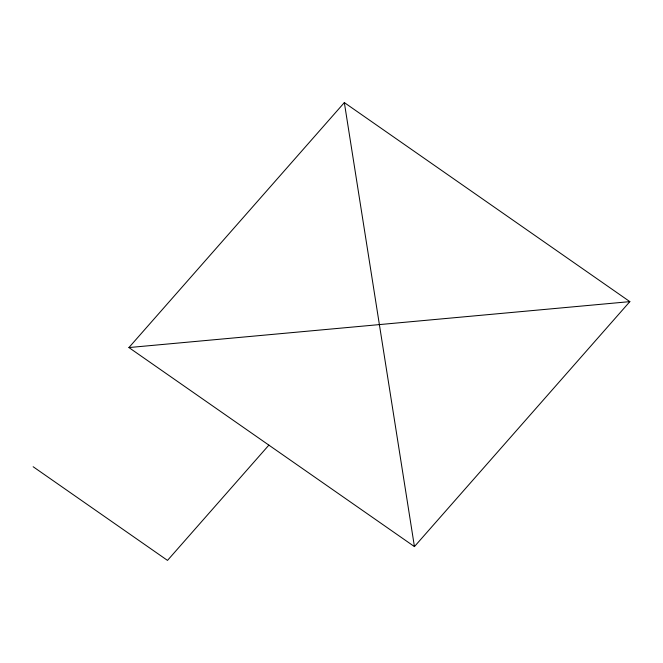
<?xml version="1.0" encoding="UTF-8"?>
<svg xmlns="http://www.w3.org/2000/svg" width="663" height="663" viewBox="0 0 663 663"><rect width="100%" height="100%" fill="white"/><g stroke="black" fill="none" stroke-linecap="round" stroke-linejoin="round"><path stroke-width="0.99" d="M128.92 347.561L344.337 102.599L629.85 301.632L414.433 546.594L128.92 347.561L629.85 301.632M268.88 445.122L167.507 560.401L33.15 466.735M344.337 102.599L414.433 546.594"/></g></svg>
